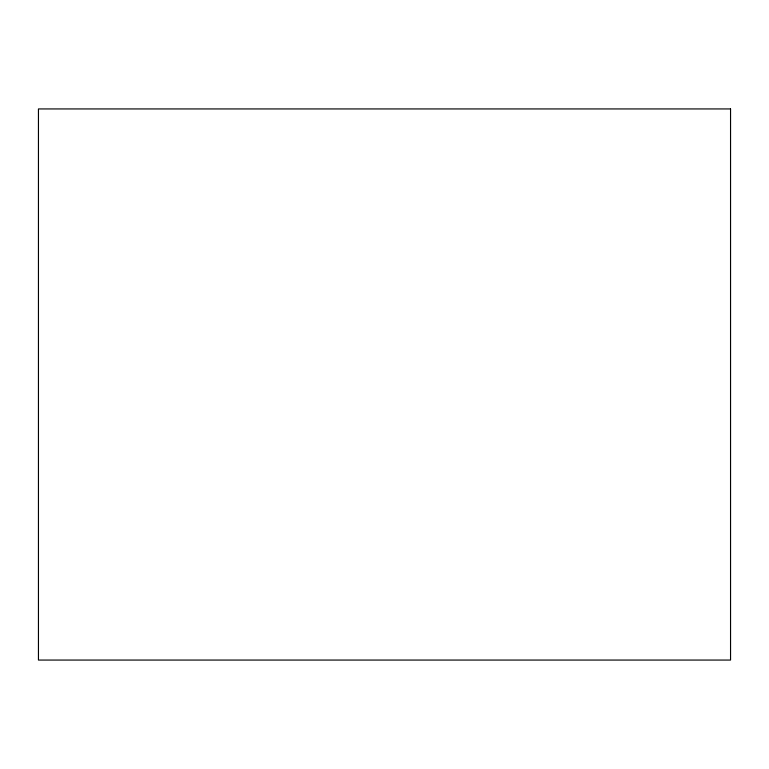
<?xml version="1.0" encoding="UTF-8"?>
<svg xmlns="http://www.w3.org/2000/svg" width="769" height="769" viewBox="0 0 769 769"><rect width="100%" height="100%" fill="white"/><g stroke="black" fill="none" stroke-linecap="round" stroke-linejoin="round"><path stroke-width="1.15" d="M730.55 108.938L38.45 108.938L38.45 660.062L730.55 660.062L730.55 108.938"/></g></svg>
